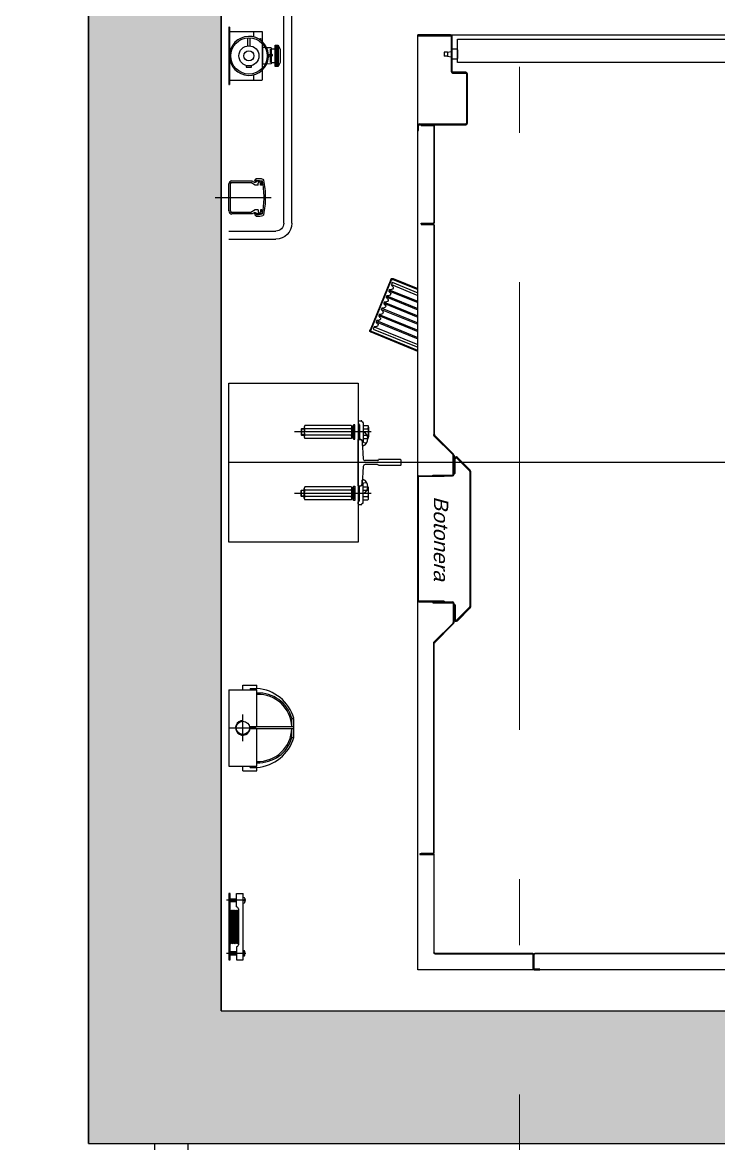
# Model space of a CAD drawing. Header units: metres. Extents: x 219 to 707, y -561 to -17.
# Drawn here: x 357.696 to 358.746, y -82.662 to -80.971 of the extents above; entities that cross this region are included whole.
import ezdxf
from ezdxf.enums import TextEntityAlignment as Align

# ---------------------------------------------------------------- set-up
doc = ezdxf.new("R2010")
doc.units = ezdxf.units.M
doc.linetypes.add('CYPE_RAYAPUNTOPUNTO', pattern=[0.45, 0.225, -0.075, 0, -0.075, 0, -0.075])
for name, color, linetype in [('A-Aberturas', 2, 'Continuous'), ('A-ASCENSORES', 1, 'Continuous'), ('Dr Ejes en bloque', 4, 'Continuous'), ('DR SOLAPE PILARES', 7, 'Continuous')]:
    doc.layers.add(name, color=color, linetype=linetype)
doc.layers.add('COTAS_REPLANTEO', color=7, linetype='CYPE_RAYAPUNTOPUNTO', lineweight=0)
doc.layers.add('MUR_CARAS_HORMIGON', color=1, linetype='Continuous', lineweight=20)
doc.styles.get("Standard").update_dxf_attribs({"font": 'arial.ttf'})

# ---------------------------------------------------------------- blocks, each defined once
blk = doc.blocks.new('ASCENSOR PT')
for p, q in [((0.339, 1.8975), (1.3251, 1.8975)), ((1.1492, 1.8975), (1.141, 1.8975)), ((1.141, 1.8975), (1.141, 1.8966)), ((1.141, 1.8966), (1.1492, 1.8966)), ((1.1501, 1.8945), (1.1492, 1.8945)), ((1.1492, 1.8945), (1.1492, 1.8743)), ((1.1501, 1.8743), (1.1501, 1.8957)), ((1.1501, 1.8743), (1.1501, 1.8945)), ((1.151, 1.8957), (1.151, 1.8743)), ((1.3251, 1.8975), (1.3251, 0.6175)), ((1.5885, 1.8769), (1.5876, 1.8769)), ((1.5885, 1.8825), (1.5885, 1.7825)), ((1.5985, 1.8825), (1.5885, 1.8825)), ((1.5885, 1.8682), (1.5885, 1.8769)), ((1.5985, 1.8625), (1.5985, 1.8825)), ((1.61, 1.8825), (1.608, 1.8825)), ((1.608, 1.8825), (1.608, 1.7825)), ((1.61, 1.7825), (1.61, 1.8825)), ((0.5158, 1.8734), (1.1483, 1.8734)), ((0.5158, 1.8725), (1.1483, 1.8725)), ((1.2989, 1.8734), (1.1519, 1.8734)), ((1.1519, 1.8725), (1.2989, 1.8725)), ((1.3001, 1.8713), (1.3001, 1.7243)), ((1.301, 1.7243), (1.301, 1.8713)), ((1.5841, 1.8725), (1.6132, 1.8725)), ((1.5859, 1.8752), (1.5859, 1.8731)), ((1.5859, 1.8731), (1.5869, 1.8731)), ((1.5869, 1.872), (1.5859, 1.872)), ((1.5859, 1.872), (1.5859, 1.8699)), ((1.5869, 1.8731), (1.5869, 1.872)), ((1.5876, 1.8682), (1.5885, 1.8682)), ((1.608, 1.8747), (1.5985, 1.8747)), ((1.5985, 1.8743), (1.608, 1.8743)), ((1.5985, 1.8708), (1.608, 1.8708)), ((1.5985, 1.8704), (1.608, 1.8704)), ((1.5985, 1.8625), (1.5985, 1.8625)), ((1.5955, 1.8055), (1.5955, 1.8595)), ((1.5955, 1.8563), (1.5955, 1.8088)), ((1.5967, 1.8575), (1.5967, 1.8575)), ((1.598, 1.8563), (1.598, 1.8088)), ((1.598, 1.8088), (1.598, 1.8563)), ((1.5992, 1.8575), (1.5992, 1.8575)), ((1.6005, 1.8563), (1.6005, 1.8088)), ((1.6005, 1.8088), (1.6005, 1.8563)), ((1.6017, 1.8575), (1.6017, 1.8575)), ((1.603, 1.8563), (1.603, 1.8088)), ((1.603, 1.8088), (1.603, 1.8563)), ((1.6042, 1.8575), (1.6042, 1.8575)), ((1.6055, 1.8563), (1.6055, 1.8088)), ((1.6055, 1.8088), (1.6055, 1.8563)), ((1.6067, 1.8575), (1.6067, 1.8575)), ((1.608, 1.8088), (1.608, 1.8563)), ((1.5841, 1.7925), (1.6132, 1.7925)), ((1.5859, 1.7931), (1.5859, 1.7952)), ((1.5869, 1.7931), (1.5859, 1.7931)), ((1.5869, 1.792), (1.5869, 1.7931)), ((1.5876, 1.7969), (1.5885, 1.7969)), ((1.5885, 1.7969), (1.5885, 1.7882)), ((1.5967, 1.8075), (1.5967, 1.8075)), ((1.5985, 1.8025), (1.5985, 1.7825)), ((1.5985, 1.8025), (1.5985, 1.8025)), ((1.5985, 1.7947), (1.608, 1.7947)), ((1.5985, 1.7943), (1.608, 1.7943)), ((1.5992, 1.8075), (1.5992, 1.8075)), ((1.6017, 1.8075), (1.6017, 1.8075)), ((1.6042, 1.8075), (1.6042, 1.8075)), ((1.6067, 1.8075), (1.6067, 1.8075)), ((1.5859, 1.7899), (1.5859, 1.792)), ((1.5859, 1.792), (1.5869, 1.792)), ((1.5885, 1.7882), (1.5876, 1.7882)), ((1.5985, 1.7825), (1.5885, 1.7825)), ((1.5985, 1.7908), (1.608, 1.7908)), ((1.608, 1.7904), (1.5985, 1.7904)), ((1.608, 1.7825), (1.61, 1.7825)), ((1.3001, 1.7207), (1.3001, 1.405)), ((1.301, 1.7207), (1.301, 1.405)), ((1.3221, 1.7234), (1.3019, 1.7234)), ((1.3019, 1.7225), (1.3221, 1.7225)), ((1.3019, 1.7225), (1.3201, 1.7225)), ((1.3201, 1.7216), (1.3019, 1.7216)), ((1.3201, 1.7225), (1.3201, 1.7216)), ((1.3221, 1.7225), (1.3221, 1.7234)), ((1.5675, 1.5971), (1.5675, 1.592)), ((1.5887, 1.5971), (1.5675, 1.5971)), ((1.5775, 1.592), (1.5675, 1.592)), ((1.61, 1.59), (1.5675, 1.59)), ((1.5675, 1.59), (1.5675, 1.5335)), ((1.5775, 1.592), (1.5775, 1.59)), ((1.5887, 1.5971), (1.5887, 1.59)), ((1.61, 1.475), (1.61, 1.59)), ((1.5149, 1.547), (1.5119, 1.547)), ((1.5119, 1.547), (1.5119, 1.5181)), ((1.5149, 1.547), (1.5149, 1.5335)), ((1.5887, 1.5525), (1.5887, 1.5125)), ((1.5775, 1.5335), (1.5119, 1.5335)), ((1.5775, 1.5305), (1.5119, 1.5305)), ((1.5149, 1.5305), (1.5149, 1.5181)), ((1.5675, 1.5305), (1.5675, 1.475)), ((1.6087, 1.5325), (1.5687, 1.5325)), ((1.5775, 1.5335), (1.5775, 1.5305)), ((1.5775, 1.5305), (1.5775, 1.5335)), ((1.5149, 1.5181), (1.5119, 1.5181)), ((1.61, 1.475), (1.5675, 1.475)), ((1.5775, 1.473), (1.5675, 1.473)), ((1.5675, 1.473), (1.5675, 1.468)), ((1.5775, 1.473), (1.5775, 1.475)), ((1.5887, 1.475), (1.5887, 1.468)), ((1.5887, 1.468), (1.5675, 1.468)), ((1.2709, 1.3753), (1.2996, 1.404)), ((1.3005, 1.4031), (1.2718, 1.3744)), ((1.2458, 1.3517), (1.265, 1.3709)), ((1.2661, 1.3698), (1.2469, 1.3506)), ((1.2701, 1.3735), (1.2701, 1.3451)), ((1.2714, 1.3451), (1.2714, 1.3735)), ((1.2686, 1.3475), (1.2686, 1.3687)), ((1.2701, 1.3687), (1.2701, 1.3475)), ((1.245, 1.3496), (1.245, 1.146)), ((1.2465, 1.146), (1.2465, 1.3496)), ((1.2686, 1.3475), (1.2686, 1.3465)), ((1.2701, 1.3465), (1.2686, 1.3465)), ((1.2701, 1.3465), (1.2701, 1.3475)), ((1.3021, 1.3438), (1.2727, 1.3438)), ((1.3233, 1.3425), (1.2727, 1.3425)), ((1.2851, 1.3416), (1.2851, 1.3425)), ((1.2851, 1.3416), (1.3233, 1.3416)), ((1.3021, 1.3425), (1.3021, 1.3438)), ((1.3242, 1.1543), (1.3242, 1.3407)), ((1.3251, 1.3407), (1.3251, 1.1543)), ((1.4151, 1.2525), (1.61, 1.2525)), ((1.4151, 1.0125), (1.4151, 1.2525)), ((1.61, 1.2525), (1.61, 1.0125)), ((1.3991, 1.1863), (1.3991, 1.1713)), ((1.4071, 1.1888), (1.4001, 1.1888)), ((1.4071, 1.1838), (1.4001, 1.1838)), ((1.4071, 1.1928), (1.4071, 1.1641)), ((1.4071, 1.1888), (1.4071, 1.1688)), ((1.4141, 1.1958), (1.4101, 1.1958)), ((1.4131, 1.1898), (1.4131, 1.1686)), ((1.4143, 1.1908), (1.4141, 1.1908)), ((1.4151, 1.1948), (1.4151, 1.1916)), ((1.4199, 1.1678), (1.4199, 1.1898)), ((1.4199, 1.1898), (1.4221, 1.1898)), ((1.4221, 1.1898), (1.4221, 1.1678)), ((1.4221, 1.17), (1.4221, 1.1876)), ((1.4221, 1.1876), (1.4243, 1.1876)), ((1.4243, 1.1876), (1.4243, 1.17)), ((1.4243, 1.1713), (1.4243, 1.1863)), ((1.4253, 1.1888), (1.4952, 1.1888)), ((1.4253, 1.1838), (1.4952, 1.1838)), ((1.4962, 1.1863), (1.4962, 1.1713)), ((1.4962, 1.1838), (1.5001, 1.1838)), ((1.5001, 1.1838), (1.5001, 1.1738)), ((1.5001, 1.1838), (1.501, 1.1829)), ((1.3953, 1.1788), (1.5111, 1.1788)), ((1.4071, 1.1738), (1.4001, 1.1738)), ((1.4071, 1.1688), (1.4001, 1.1688)), ((1.4124, 1.1676), (1.4094, 1.167)), ((1.4151, 1.1675), (1.412, 1.1675)), ((1.4151, 1.1675), (1.4151, 1.0975)), ((1.4221, 1.1678), (1.4199, 1.1678)), ((1.4221, 1.1798), (1.4243, 1.1808)), ((1.4221, 1.1788), (1.4243, 1.1798)), ((1.4243, 1.17), (1.4221, 1.17)), ((1.4253, 1.1738), (1.4952, 1.1738)), ((1.4253, 1.1688), (1.4952, 1.1688)), ((1.4962, 1.1829), (1.501, 1.1829)), ((1.4962, 1.1747), (1.501, 1.1747)), ((1.5001, 1.1738), (1.4962, 1.1738)), ((1.501, 1.1747), (1.5001, 1.1738)), ((1.501, 1.1829), (1.501, 1.1747)), ((1.2701, 1.1215), (1.2701, 1.15)), ((1.2714, 1.15), (1.2714, 1.1215)), ((1.3233, 1.1525), (1.2727, 1.1525)), ((1.3021, 1.1513), (1.2727, 1.1513)), ((1.2851, 1.1534), (1.3233, 1.1534)), ((1.2851, 1.1525), (1.2851, 1.1534)), ((1.3021, 1.1525), (1.3021, 1.1513)), ((1.4063, 1.1631), (1.402, 1.1623)), ((1.4073, 1.1384), (1.409, 1.1647)), ((1.4086, 1.166), (1.4086, 1.1589)), ((1.2458, 1.1439), (1.265, 1.1247)), ((1.2661, 1.1258), (1.2469, 1.145)), ((1.2686, 1.1491), (1.2701, 1.1491)), ((1.2686, 1.1491), (1.2686, 1.1481)), ((1.2686, 1.1481), (1.2686, 1.1269)), ((1.2701, 1.1481), (1.2701, 1.1491)), ((1.2701, 1.1269), (1.2701, 1.1481)), ((1.3501, 1.136), (1.3511, 1.137)), ((1.3501, 1.136), (1.3501, 1.129)), ((1.3511, 1.137), (1.3841, 1.137)), ((1.3841, 1.137), (1.3841, 1.137)), ((1.3856, 1.1355), (1.4043, 1.1355)), ((1.2709, 1.1197), (1.2996, 1.0911)), ((1.3005, 1.092), (1.2718, 1.1206)), ((1.334, 1.1325), (1.423, 1.1325)), ((1.3501, 1.129), (1.3511, 1.128)), ((1.3511, 1.128), (1.3841, 1.128)), ((1.3841, 1.128), (1.3841, 1.128)), ((1.3856, 1.1295), (1.4043, 1.1295)), ((1.409, 1.1004), (1.4073, 1.1267)), ((1.4063, 1.102), (1.402, 1.1028)), ((1.4071, 1.0723), (1.4071, 1.101)), ((1.4086, 1.0991), (1.4086, 1.1062)), ((1.3001, 0.7743), (1.3001, 1.09)), ((1.301, 0.7743), (1.301, 1.09)), ((1.3953, 1.0863), (1.5111, 1.0863)), ((1.3991, 1.0788), (1.3991, 1.0938)), ((1.4071, 1.0963), (1.4001, 1.0963)), ((1.4071, 1.0913), (1.4001, 1.0913)), ((1.4071, 1.0763), (1.4071, 1.0963)), ((1.4124, 1.0975), (1.4094, 1.0981)), ((1.4151, 1.0975), (1.412, 1.0975)), ((1.4131, 1.0753), (1.4131, 1.0965)), ((1.4199, 1.0973), (1.4199, 1.0753)), ((1.4221, 1.0973), (1.4199, 1.0973)), ((1.4221, 1.0753), (1.4221, 1.0973)), ((1.4221, 1.0951), (1.4221, 1.0775)), ((1.4243, 1.0951), (1.4221, 1.0951)), ((1.4221, 1.0863), (1.4243, 1.0853)), ((1.4221, 1.0853), (1.4243, 1.0843)), ((1.4243, 1.0775), (1.4243, 1.0951)), ((1.4243, 1.0938), (1.4243, 1.0788)), ((1.4253, 1.0963), (1.4952, 1.0963)), ((1.4253, 1.0913), (1.4952, 1.0913)), ((1.4962, 1.0788), (1.4962, 1.0938)), ((1.5001, 1.0913), (1.4962, 1.0913)), ((1.4962, 1.0904), (1.501, 1.0904)), ((1.4962, 1.0822), (1.501, 1.0822)), ((1.5001, 1.0813), (1.5001, 1.0913)), ((1.501, 1.0904), (1.5001, 1.0913)), ((1.5001, 1.0813), (1.501, 1.0822)), ((1.501, 1.0822), (1.501, 1.0904)), ((1.4071, 1.0813), (1.4001, 1.0813)), ((1.4071, 1.0763), (1.4001, 1.0763)), ((1.4141, 1.0693), (1.4101, 1.0693)), ((1.4143, 1.0743), (1.4141, 1.0743)), ((1.4151, 1.0703), (1.4151, 1.0735)), ((1.4199, 1.0753), (1.4221, 1.0753)), ((1.4221, 1.0775), (1.4243, 1.0775)), ((1.4253, 1.0813), (1.4952, 1.0813)), ((1.4253, 1.0763), (1.4952, 1.0763)), ((1.4962, 1.0813), (1.5001, 1.0813)), ((1.61, 1.0125), (1.4151, 1.0125)), ((1.3923, 0.9311), (1.3251, 0.9586)), ((1.3909, 0.9277), (1.3251, 0.9546)), ((1.3878, 0.92), (1.3251, 0.9457)), ((1.3871, 0.9183), (1.3251, 0.9437)), ((1.3839, 0.9107), (1.3251, 0.9348)), ((1.3832, 0.909), (1.3251, 0.9328)), ((1.3909, 0.9277), (1.3923, 0.9311)), ((1.3801, 0.9014), (1.3251, 0.9239)), ((1.3794, 0.8997), (1.3251, 0.9219)), ((1.3817, 0.9135), (1.3839, 0.9107)), ((1.3835, 0.918), (1.3871, 0.9183)), ((1.3855, 0.9228), (1.3878, 0.92)), ((1.3871, 0.9183), (1.3878, 0.92)), ((1.3873, 0.9273), (1.3909, 0.9277)), ((1.3763, 0.892), (1.3251, 0.913)), ((1.3756, 0.8903), (1.3251, 0.911)), ((1.3725, 0.8827), (1.3251, 0.9021)), ((1.3718, 0.881), (1.3251, 0.9001)), ((1.3759, 0.8993), (1.3794, 0.8997)), ((1.3778, 0.9041), (1.3801, 0.9014)), ((1.3794, 0.8997), (1.3801, 0.9014)), ((1.3797, 0.9086), (1.3832, 0.909)), ((1.3832, 0.909), (1.3839, 0.9107)), ((1.3686, 0.8734), (1.3251, 0.8912)), ((1.3679, 0.8717), (1.3251, 0.8892)), ((1.3648, 0.864), (1.3251, 0.8803)), ((1.3682, 0.8806), (1.3718, 0.881)), ((1.3702, 0.8855), (1.3725, 0.8827)), ((1.3718, 0.881), (1.3725, 0.8827)), ((1.372, 0.8899), (1.3756, 0.8903)), ((1.374, 0.8948), (1.3763, 0.892)), ((1.3756, 0.8903), (1.3763, 0.892)), ((1.3634, 0.8606), (1.3251, 0.8763)), ((1.3625, 0.8668), (1.3648, 0.864)), ((1.3634, 0.8606), (1.3648, 0.864)), ((1.3644, 0.8713), (1.3679, 0.8717)), ((1.3664, 0.8761), (1.3686, 0.8734)), ((1.3679, 0.8717), (1.3686, 0.8734)), ((1.61, 0.7954), (1.539, 0.7954)), ((1.61, 0.7834), (1.539, 0.7834)), ((1.3001, 0.6248), (1.3001, 0.7707)), ((1.301, 0.6248), (1.301, 0.7707)), ((1.3201, 0.7734), (1.3019, 0.7734)), ((1.3019, 0.7725), (1.3201, 0.7725)), ((1.3019, 0.7725), (1.3201, 0.7725)), ((1.3201, 0.7716), (1.3019, 0.7716)), ((1.3201, 0.7725), (1.3201, 0.7734)), ((1.3201, 0.7725), (1.3201, 0.7716)), ((1.515, 0.7714), (1.515, 0.4194)), ((1.527, 0.7714), (1.527, 0.4194)), ((1.5677, 0.7586), (1.5598, 0.7575)), ((1.56, 0.7575), (1.5669, 0.7575)), ((1.56, 0.7511), (1.56, 0.7575)), ((1.56, 0.7511), (1.5622, 0.7511)), ((1.5622, 0.7511), (1.5622, 0.7541)), ((1.5657, 0.7511), (1.5657, 0.7541)), ((1.5657, 0.7511), (1.5701, 0.7511)), ((1.5706, 0.7554), (1.5677, 0.7586)), ((1.5701, 0.7511), (1.5769, 0.7552)), ((1.5744, 0.7575), (1.6052, 0.7575)), ((1.5769, 0.7552), (1.6052, 0.7552)), ((1.6076, 0.7528), (1.6076, 0.7123)), ((1.61, 0.7528), (1.61, 0.7123)), ((1.6303, 0.7325), (1.5459, 0.7325)), ((1.56, 0.714), (1.56, 0.7075)), ((1.56, 0.714), (1.5622, 0.714)), ((1.5622, 0.714), (1.5622, 0.711)), ((1.5657, 0.714), (1.5657, 0.711)), ((1.5657, 0.714), (1.5701, 0.714)), ((1.5701, 0.714), (1.5769, 0.7099)), ((1.5677, 0.7065), (1.5598, 0.7076)), ((1.5669, 0.7075), (1.56, 0.7075)), ((1.5706, 0.7096), (1.5677, 0.7065)), ((1.6052, 0.7075), (1.5744, 0.7075)), ((1.6052, 0.7099), (1.5769, 0.7099)), ((1.3251, 0.6317), (1.3239, 0.6317)), ((1.3239, 0.6317), (1.3239, 0.6243)), ((1.3251, 0.6243), (1.3251, 0.6317)), ((1.2501, 0.6205), (1.2501, 0.5464)), ((1.2514, 0.5464), (1.2514, 0.6205)), ((1.3226, 0.623), (1.2527, 0.623)), ((1.3226, 0.6217), (1.2527, 0.6217)), ((1.2551, 0.6217), (1.2551, 0.623)), ((1.3201, 0.6239), (1.3019, 0.6239)), ((1.3019, 0.623), (1.3201, 0.623)), ((1.3201, 0.623), (1.3201, 0.6239)), ((1.3251, 0.6175), (1.3251, 0.6175)), ((1.3251, 0.6175), (1.3251, 0.4875)), ((1.6091, 0.476), (1.6091, 0.5621)), ((1.61, 0.5621), (1.6091, 0.5621)), ((1.61, 0.476), (1.61, 0.5621)), ((1.2719, 0.5451), (1.2527, 0.5451)), ((1.2527, 0.5439), (1.2719, 0.5439)), ((1.2731, 0.5426), (1.2731, 0.4901)), ((1.2744, 0.4901), (1.2744, 0.5426)), ((1.559, 0.5546), (1.559, 0.5401)), ((1.6082, 0.5555), (1.5599, 0.5555)), ((1.5724, 0.5555), (1.5724, 0.5477)), ((0.799, 0.529), (1.2651, 0.529)), ((1.2651, 0.529), (1.2651, 0.494)), ((1.5326, 0.5291), (1.5348, 0.534)), ((1.5326, 0.5091), (1.5326, 0.5291)), ((1.5348, 0.534), (1.5353, 0.534)), ((1.5353, 0.5031), (1.5353, 0.535)), ((1.5353, 0.535), (1.5398, 0.535)), ((1.5398, 0.534), (1.5353, 0.534)), ((1.5398, 0.5331), (1.5353, 0.5331)), ((1.5398, 0.5322), (1.5353, 0.5322)), ((1.5398, 0.5313), (1.5353, 0.5313)), ((1.5398, 0.5304), (1.5353, 0.5304)), ((1.5398, 0.5296), (1.5353, 0.5296)), ((1.5398, 0.5287), (1.5353, 0.5287)), ((1.5398, 0.5277), (1.5353, 0.5277)), ((1.5398, 0.5268), (1.5353, 0.5268)), ((1.5398, 0.5259), (1.5353, 0.5259)), ((1.5398, 0.525), (1.5353, 0.525)), ((1.5398, 0.535), (1.5398, 0.5031)), ((1.5398, 0.5291), (1.5398, 0.5091)), ((1.5462, 0.5291), (1.5398, 0.5291)), ((1.5462, 0.5309), (1.5528, 0.5314)), ((1.5462, 0.519), (1.5462, 0.5309)), ((1.5474, 0.519), (1.5474, 0.5291)), ((1.5552, 0.5316), (1.559, 0.5318)), ((1.559, 0.5372), (1.559, 0.501)), ((1.559, 0.5063), (1.559, 0.5318)), ((1.5839, 0.5362), (1.5759, 0.5362)), ((1.5759, 0.5362), (1.5759, 0.5338)), ((1.5839, 0.5337), (1.5839, 0.5362)), ((1.2651, 0.5165), (1.2651, 0.523)), ((1.2651, 0.51), (1.2651, 0.5165)), ((1.2661, 0.524), (1.2731, 0.524)), ((1.2661, 0.509), (1.2731, 0.509)), ((1.2801, 0.5195), (1.2744, 0.5207)), ((1.2801, 0.5135), (1.2744, 0.5123)), ((1.2801, 0.5195), (1.2851, 0.5195)), ((1.2801, 0.5165), (1.2801, 0.5195)), ((1.2801, 0.5135), (1.2801, 0.5165)), ((1.2801, 0.5135), (1.2851, 0.5135)), ((1.2851, 0.5165), (1.2851, 0.5195)), ((1.2851, 0.5135), (1.2851, 0.5165)), ((1.5326, 0.5091), (1.5347, 0.5043)), ((1.5398, 0.5241), (1.5353, 0.5241)), ((1.5398, 0.5232), (1.5353, 0.5232)), ((1.5398, 0.5223), (1.5353, 0.5223)), ((1.5398, 0.5214), (1.5353, 0.5214)), ((1.5398, 0.5205), (1.5353, 0.5205)), ((1.5398, 0.5195), (1.5353, 0.5195)), ((1.5398, 0.5186), (1.5353, 0.5186)), ((1.5398, 0.5177), (1.5353, 0.5177)), ((1.5398, 0.5168), (1.5353, 0.5168)), ((1.5398, 0.5159), (1.5353, 0.5159)), ((1.5398, 0.515), (1.5353, 0.515)), ((1.5398, 0.5141), (1.5353, 0.5141)), ((1.5398, 0.5132), (1.5353, 0.5132)), ((1.5398, 0.5123), (1.5353, 0.5123)), ((1.5398, 0.5113), (1.5353, 0.5113)), ((1.5398, 0.5104), (1.5353, 0.5104)), ((1.5398, 0.5095), (1.5353, 0.5095)), ((1.5398, 0.5086), (1.5353, 0.5086)), ((1.5398, 0.5077), (1.5353, 0.5077)), ((1.5398, 0.5091), (1.5462, 0.5091)), ((1.545, 0.519), (1.5482, 0.519)), ((1.545, 0.517), (1.5483, 0.517)), ((1.5462, 0.5072), (1.5462, 0.517)), ((1.5462, 0.5072), (1.5528, 0.5068)), ((1.5474, 0.5091), (1.5474, 0.517)), ((1.2651, 0.494), (0.799, 0.494)), ((1.5347, 0.5043), (1.5353, 0.5043)), ((1.5398, 0.5068), (1.5353, 0.5068)), ((1.5398, 0.5059), (1.5353, 0.5059)), ((1.5398, 0.505), (1.5353, 0.505)), ((1.5398, 0.5041), (1.5353, 0.5041)), ((1.5398, 0.5031), (1.5353, 0.5031)), ((1.5552, 0.5066), (1.559, 0.5063)), ((1.559, 0.498), (1.559, 0.4836)), ((1.5724, 0.4905), (1.5724, 0.4826)), ((1.5779, 0.504), (1.5779, 0.4917)), ((1.5814, 0.504), (1.5814, 0.4917)), ((1.3251, 0.4875), (0.0843, 0.4875)), ((1.3251, 0.4875), (0.094, 0.4875)), ((1.3251, 0.4888), (1.2757, 0.4888)), ((1.2757, 0.4875), (1.3251, 0.4875)), ((1.3251, 0.4875), (1.3251, 0.4888)), ((1.5599, 0.4826), (1.6082, 0.4826)), ((1.6091, 0.476), (1.61, 0.476))]:
    blk.add_line(p, q)
at = {"ltscale": 10}
for p, q in [((1.3251, 0.9649), (1.3955, 0.936)), ((1.3251, 0.9634), (1.395, 0.9348)), ((1.3957, 0.933), (1.3645, 0.8569)), ((1.3658, 0.8563), (1.397, 0.9325)), ((1.3627, 0.8561), (1.3251, 0.8715)), ((1.3622, 0.8548), (1.3251, 0.87))]:
    blk.add_line(p, q, dxfattribs=at)
for centre, major_axis, start_param, end_param in [((1.1492, 1.8957), (-0.00127, 0.00127), 3.926991, 5.497787), ((1.1492, 1.8957), (-0.000636, 0.000636), 3.926991, 5.497787), ((1.5876, 1.8752), (0.00124, 0.00124), 0.785398, 2.356194), ((1.1483, 1.8743), (-0.000636, 0.000636), 2.356194, 3.926991), ((1.1483, 1.8743), (0.00127, 0.00127), 3.926991, 5.497787), ((1.1519, 1.8743), (0.00127, 0.00127), 2.356194, 3.926991), ((1.1519, 1.8743), (-0.000636, 0.000636), 0.785398, 2.356194), ((1.2989, 1.8713), (-0.00153, 0.00153), 3.926991, 5.497787), ((1.2989, 1.8713), (0.000898, 0.000898), 5.497787, 7.068583), ((1.5876, 1.8699), (-0.00124, 0.00124), 0.785398, 2.356194), ((1.5985, 1.8595), (0.00212, 0.00212), 0.785398, 2.356194), ((1.5967, 1.8563), (0.000884, 0.000884), 0.785398, 2.356194), ((1.5967, 1.8563), (0.000884, 0.000884), 5.497787, 7.068583), ((1.5992, 1.8563), (0.000884, 0.000884), 0.785398, 2.356194), ((1.5992, 1.8563), (0.000884, 0.000884), 5.497787, 7.068583), ((1.6017, 1.8563), (0.000884, 0.000884), 0.785398, 2.356194), ((1.6017, 1.8563), (0.000884, 0.000884), 5.497787, 7.068583), ((1.6042, 1.8563), (0.000884, 0.000884), 0.785398, 2.356194), ((1.6042, 1.8563), (0.000884, 0.000884), 5.497787, 7.068583), ((1.6067, 1.8563), (0.000884, 0.000884), 0.785398, 2.356194), ((1.6067, 1.8563), (0.000884, 0.000884), 5.497787, 7.068583), ((1.5876, 1.7952), (0.00124, 0.00124), 0.785398, 2.356194), ((1.5967, 1.8088), (0.000884, 0.000884), 2.356194, 3.926991), ((1.5985, 1.8055), (-0.00212, 0.00212), 0.785398, 2.356194), ((1.5967, 1.8088), (-0.000884, 0.000884), 2.356194, 3.926991), ((1.5992, 1.8088), (0.000884, 0.000884), 2.356194, 3.926991), ((1.5992, 1.8088), (-0.000884, 0.000884), 2.356194, 3.926991), ((1.6017, 1.8088), (0.000884, 0.000884), 2.356194, 3.926991), ((1.6017, 1.8088), (-0.000884, 0.000884), 2.356194, 3.926991), ((1.6042, 1.8088), (0.000884, 0.000884), 2.356194, 3.926991), ((1.6042, 1.8088), (-0.000884, 0.000884), 2.356194, 3.926991), ((1.6067, 1.8088), (0.000884, 0.000884), 2.356194, 3.926991), ((1.6067, 1.8088), (-0.000884, 0.000884), 2.356194, 3.926991), ((1.5876, 1.7899), (-0.00124, 0.00124), 0.785398, 2.356194), ((1.3019, 1.7243), (0.00127, 0.00127), 2.356194, 3.926991), ((1.3019, 1.7207), (0.00127, 0.00127), 0.785398, 2.356194), ((1.3019, 1.7243), (0.000636, 0.000636), 2.356194, 3.926991), ((1.3019, 1.7207), (-0.000636, 0.000636), -0.785398, 0.785398), ((1.572, 1.5296), (0.0443, 0.0443), 0.857543, 2.073419), ((1.5654, 1.5325), (-0.0372, 0.0372), -0.825139, 0.50587), ((1.5656, 1.5325), (-0.0358, 0.0358), -0.823417, 0.765654), ((1.5887, 1.5325), (-0.00778, 0.00778), 2.356194, 7.068583), ((1.5887, 1.5325), (-0.00707, 0.00707), 3.926991, 10.210176), ((1.5656, 1.5325), (0.0358, 0.0358), 2.39569, 3.965009), ((1.572, 1.5355), (0.0443, 0.0443), 2.63897, 3.854846), ((1.5654, 1.5325), (0.0372, 0.0372), 2.635723, 3.966732), ((1.2987, 1.4049), (0.000898, 0.000898), 4.712389, 5.497787), ((1.2987, 1.4049), (0.0018, 0.0018), 4.712389, 5.497787), ((1.2671, 1.3687), (-0.00212, 0.00212), 3.926991, 6.283185), ((1.2671, 1.3687), (-0.00106, 0.00106), 3.926991, 6.283185), ((1.2727, 1.3735), (-0.0018, 0.0018), 0, 0.785398), ((1.2727, 1.3735), (0.000898, 0.000898), 1.570796, 2.356194), ((1.248, 1.3496), (-0.00212, 0.00212), 0, 0.785398), ((1.248, 1.3496), (-0.00106, 0.00106), 0, 0.785398), ((1.2727, 1.3451), (-0.0018, 0.0018), 0.785398, 2.356194), ((1.2727, 1.3451), (0.000898, 0.000898), 2.356194, 3.926991), ((1.3233, 1.3407), (-0.00127, 0.00127), 3.926991, 5.497787), ((1.3233, 1.3407), (0.000636, 0.000636), 5.497787, 7.068583), ((1.4028, 1.1863), (0.00256, 0.00256), 1.595182, 3.117207), ((1.4121, 1.1788), (0.00919, 0.00919), 1.961403, 2.750986), ((1.4081, 1.1928), (0.000707, 0.000707), 0.785398, 2.356194), ((1.4081, 1.1948), (0.000707, 0.000707), 3.926991, 5.497787), ((1.4101, 1.1948), (0.000707, 0.000707), 0.785398, 2.356194), ((1.4141, 1.1898), (-0.000707, 0.000707), -0.785398, 0.785398), ((1.4141, 1.1948), (-0.000707, 0.000707), 3.926991, 5.497787), ((1.4143, 1.1916), (0.000566, 0.000566), 3.926991, 5.497787), ((1.4279, 1.1863), (-0.00256, 0.00256), 0.024385, 1.546411), ((1.4373, 1.1788), (0.00919, 0.00919), 1.961403, 2.750986), ((1.4925, 1.1863), (0.00256, 0.00256), 4.736774, 6.2588), ((1.4832, 1.1788), (-0.00919, 0.00919), 3.5322, 4.321782), ((1.4028, 1.1713), (0.00256, 0.00256), 1.595182, 3.117207), ((1.4115, 1.1685), (0.00803, 0.00803), 2.330906, 3.573044), ((1.4115, 1.1685), (0.00803, 0.00803), 1.251961, 2.330906), ((1.4061, 1.1796), (0.000707, 0.000707), 4.148285, 5.497787), ((1.4096, 1.166), (0.000707, 0.000707), 1.004067, 2.356194), ((1.412, 1.1645), (0.00212, 0.00212), 0.785398, 2.293776), ((1.4121, 1.1686), (-0.000707, 0.000707), 2.574863, 3.926991), ((1.4279, 1.1713), (-0.00256, 0.00256), 0.024385, 1.546411), ((1.4925, 1.1713), (0.00256, 0.00256), 4.736774, 6.2588), ((1.2727, 1.15), (-0.0018, 0.0018), -0.785398, 0.785398), ((1.2727, 1.15), (0.000898, 0.000898), 0.785398, 2.356194), ((1.3233, 1.1543), (0.00127, 0.00127), 3.926991, 5.497787), ((1.3233, 1.1543), (-0.000636, 0.000636), 2.356194, 3.926991), ((1.4061, 1.1641), (0.000707, 0.000707), 4.10979, 5.497787), ((1.4076, 1.1589), (0.000707, 0.000707), 3.818313, 5.497787), ((1.248, 1.146), (0.00212, 0.00212), 2.356194, 3.141593), ((1.248, 1.146), (0.00106, 0.00106), 2.356194, 3.141593), ((1.3856, 1.137), (-0.00106, 0.00106), 0.785398, 2.356194), ((1.4043, 1.1385), (-0.00212, 0.00212), 2.356194, 3.864572), ((1.2671, 1.1269), (0.00212, 0.00212), 3.141593, 5.497787), ((1.2671, 1.1269), (0.00106, 0.00106), 3.141593, 5.497787), ((1.2727, 1.1215), (-0.0018, 0.0018), 0.785398, 1.570796), ((1.2727, 1.1215), (-0.000898, 0.000898), 0.785398, 1.570796), ((1.3856, 1.128), (0.00106, 0.00106), 0.785398, 2.356194), ((1.4043, 1.1265), (0.00212, 0.00212), 5.560206, 7.068583), ((1.4115, 1.0966), (-0.00803, 0.00803), -0.431452, 0.810687), ((1.4061, 1.101), (-0.000707, 0.000707), 3.926991, 5.314988), ((1.4076, 1.1062), (-0.000707, 0.000707), 3.926991, 5.606465), ((1.4096, 1.0991), (-0.000707, 0.000707), 0.785398, 2.137526), ((1.412, 1.1005), (-0.00212, 0.00212), 0.847817, 2.356194), ((1.2987, 1.0902), (0.000898, 0.000898), 5.497787, 6.283185), ((1.2987, 1.0902), (-0.0018, 0.0018), 3.926991, 4.712389), ((1.4028, 1.0938), (-0.00256, 0.00256), 0.024385, 1.546411), ((1.4121, 1.0863), (-0.00919, 0.00919), 0.390607, 1.180189), ((1.4115, 1.0966), (-0.00803, 0.00803), 0.810687, 1.889631), ((1.4061, 1.0855), (-0.000707, 0.000707), 3.926991, 5.276493), ((1.4121, 1.0965), (0.000707, 0.000707), 5.497787, 6.849915), ((1.4279, 1.0938), (-0.00256, 0.00256), 0.024385, 1.546411), ((1.4373, 1.0863), (-0.00919, 0.00919), 0.390607, 1.180189), ((1.4925, 1.0938), (-0.00256, 0.00256), 3.165978, 4.688004), ((1.4832, 1.0863), (0.00919, 0.00919), 5.102996, 5.892578), ((1.4028, 1.0788), (-0.00256, 0.00256), 0.024385, 1.546411), ((1.4081, 1.0723), (0.000707, 0.000707), 2.356194, 3.926991), ((1.4081, 1.0703), (-0.000707, 0.000707), 3.926991, 5.497787), ((1.4101, 1.0703), (-0.000707, 0.000707), 0.785398, 2.356194), ((1.4141, 1.0753), (-0.000707, 0.000707), 0.785398, 2.356194), ((1.4141, 1.0703), (-0.000707, 0.000707), 2.356194, 3.926991), ((1.4143, 1.0735), (-0.000566, 0.000566), 3.926991, 5.497787), ((1.4279, 1.0788), (0.00256, 0.00256), 1.595182, 3.117207), ((1.4925, 1.0788), (-0.00256, 0.00256), 3.165978, 4.688004), ((1.3019, 0.7743), (-0.00127, 0.00127), 0.785398, 2.356194), ((1.3019, 0.7743), (0.000636, 0.000636), 2.356194, 3.926991), ((1.5652, 0.7375), (-0.0165, 0.0165), -0.926762, -0.489236), ((1.681, 0.7325), (-0.0895, 0.0895), 0.577389, 0.785398), ((1.681, 0.7325), (0.0878, 0.0878), 2.157493, 2.356194), ((1.5588, 0.7583), (-0.00116, 0.00116), -0.489236, 0.577389), ((1.5599, 0.7569), (0.00042, 0.00042), 0.921916, 2.157493), ((1.5639, 0.7541), (0.00125, 0.00125), 5.497787, 8.63938), ((1.5706, 0.7599), (-0.00312, 0.00312), 1.337769, 3.37462), ((1.5676, 0.7572), (-0.00252, 0.00252), 3.397045, 5.244258), ((1.6052, 0.7528), (0.00339, 0.00339), 5.497787, 7.068583), ((1.6052, 0.7528), (0.00169, 0.00169), 5.497787, 7.068583), ((1.681, 0.7325), (0.0895, 0.0895), 2.356194, 2.564203), ((1.681, 0.7325), (-0.0878, 0.0878), 0.785398, 0.9841), ((1.5639, 0.711), (-0.00125, 0.00125), 0.785398, 3.926991), ((1.6052, 0.7123), (-0.00339, 0.00339), 2.356194, 3.926991), ((1.6052, 0.7123), (0.00169, 0.00169), 3.926991, 5.497787), ((1.5588, 0.7068), (0.00116, 0.00116), 2.564203, 3.630829), ((1.5652, 0.7276), (0.0165, 0.0165), 3.630829, 4.068355), ((1.5599, 0.7082), (-0.00042, 0.00042), 0.9841, 2.219677), ((1.5706, 0.7052), (0.00312, 0.00312), 6.050158, 8.087009), ((1.5676, 0.7078), (0.00252, 0.00252), 4.18052, 6.027733), ((1.2527, 0.6205), (-0.0018, 0.0018), -0.785398, 0.785398), ((1.2527, 0.6205), (-0.000898, 0.000898), -0.785398, 0.785398), ((1.3226, 0.6243), (-0.0018, 0.0018), 2.356194, 3.926991), ((1.3226, 0.6243), (-0.000898, 0.000898), 2.356194, 3.926991), ((1.2527, 0.5464), (0.0018, 0.0018), 2.356194, 3.926991), ((1.2527, 0.5464), (0.000898, 0.000898), 2.356194, 3.926991), ((1.2719, 0.5426), (0.0018, 0.0018), 5.497787, 7.068583), ((1.2719, 0.5426), (0.000898, 0.000898), 5.497787, 7.068583), ((1.5796, 0.5191), (0.0208, 0.0208), 2.410211, 8.577296), ((1.5796, 0.5191), (0.0194, 0.0194), 5.497787, 11.780972), ((1.5599, 0.5546), (-0.000644, 0.000644), -0.785398, 0.785398), ((1.6082, 0.5546), (-0.000644, 0.000644), 3.926991, 5.497787), ((1.5796, 0.5191), (-0.0107, 0.0107), 3.926991, 10.210176), ((1.5796, 0.5191), (0.00537, 0.00537), 5.497787, 11.780972), ((1.2661, 0.523), (-0.000707, 0.000707), -0.785398, 0.785398), ((1.2661, 0.51), (0.000707, 0.000707), 2.356194, 3.926991), ((1.545, 0.518), (0.000722, 0.000722), 0.785398, 3.926991), ((1.5482, 0.521), (0.00141, 0.00141), 3.926991, 5.435703), ((1.5483, 0.521), (-0.00281, 0.00281), 2.356194, 3.866712), ((1.5624, 0.4939), (-0.000721, 0.000721), 3.926991, 10.210176), ((1.2757, 0.4901), (0.0018, 0.0018), 2.356194, 3.926991), ((1.2757, 0.4901), (-0.000898, 0.000898), 0.785398, 2.356194), ((1.5599, 0.4836), (0.000644, 0.000644), 2.356194, 3.926991), ((1.6082, 0.4836), (-0.000644, 0.000644), 2.356194, 3.926991)]:
    blk.add_ellipse(centre, major_axis=major_axis, ratio=1, start_param=start_param, end_param=end_param)
at = {"ltscale": 10, "extrusion": (0, 0, -1)}
for centre, major_axis, start_param, end_param in [((1.3945, 0.9335), (-0.000973, 0.000973), 1.174254, 2.74505), ((1.3945, 0.9335), (0.00195, 0.00195), -0.396543, 1.174254), ((1.3633, 0.8574), (-0.00195, 0.00195), 2.74505, 4.315846), ((1.3633, 0.8574), (0.000973, 0.000973), 1.174254, 2.74505)]:
    blk.add_ellipse(centre, major_axis=major_axis, ratio=1, start_param=start_param, end_param=end_param, dxfattribs=at)
at = {"extrusion": (0, 0, -1)}
for centre, major_axis, start_param, end_param in [((1.3838, 0.9152), (0.00195, 0.00195), 3.242568, 5.389135), ((1.3876, 0.9246), (0.00195, 0.00195), 3.242568, 5.389135), ((1.3761, 0.8965), (0.00195, 0.00195), 3.242568, 5.389135), ((1.38, 0.9059), (0.00195, 0.00195), 3.242568, 5.389135), ((1.3685, 0.8779), (-0.00195, 0.00195), 4.813364, 6.959931), ((1.3723, 0.8872), (-0.00195, 0.00195), 4.813364, 6.959931), ((1.3647, 0.8685), (-0.00195, 0.00195), 4.813364, 6.959931), ((1.539, 0.7714), (-0.017, 0.017), 5.497787, 7.068583), ((1.539, 0.7714), (0.00849, 0.00849), 3.926991, 5.497787), ((1.3019, 0.7707), (-0.00127, 0.00127), 5.497787, 7.068583), ((1.3019, 0.7707), (0.000636, 0.000636), 3.926991, 5.497787), ((1.3019, 0.6248), (0.00127, 0.00127), 2.356194, 3.926991), ((1.3019, 0.6248), (-0.000636, 0.000636), 3.926991, 5.497787)]:
    blk.add_ellipse(centre, major_axis=major_axis, ratio=1, start_param=start_param, end_param=end_param, dxfattribs=at)
at = {"layer": 'Defpoints'}
blk.add_line((0, 1.1325), (1.61, 1.1325), dxfattribs=at)
at = {"oblique": 15, "width": 1.035276}
blk.add_text('Botonera', height=0.02173, rotation=90, dxfattribs=at).set_placement((1.29, 1.247), align=Align.MIDDLE)
blk = doc.blocks.new('A$Ce6b0c617')
h = blk.add_hatch(color=252)
h.dxf.hatch_style = 1
h.paths.add_polyline_path([(1.3501, -10.2361), (1.3501, -10.236), (0.9615, -10.236), (0.9615, -10.4359), (1.1501, -10.4359), (1.1501, -11.0076), (1.1618, -11.0076), (1.1618, -11.8822), (1.1501, -11.8822), (1.1501, -12.0358), (0, -12.0358), (0, -12.2357), (1.3501, -12.2358)])
h.paths.add_polyline_path([(-0.2496, -10.2838), (-0.2498, -10.2357), (-0.6496, -10.2356), (-0.6498, -12.2356), (0, -12.2357), (0, -12.0358), (-0.4498, -12.0358), (-0.4496, -10.4356), (-0.2496, -10.4357)])
at = {"color": 5}
for p, q in [((-0.6498, -12.2358), (-0.6496, -10.2356)), ((-0.4498, -12.0358), (-0.4496, -10.4356)), ((-0.4498, -12.0358), (1.1501, -12.0358)), ((-0.6498, -12.2358), (1.3501, -12.2358)), ((-0.6498, -12.2358), (1.3501, -12.2358))]:
    blk.add_line(p, q, dxfattribs=at)
at = {"layer": 'MUR_CARAS_HORMIGON', "color": 5}
for p, q in [((-0.6498, -12.2358), (-0.6496, -10.2356)), ((-0.4498, -12.0358), (-0.4496, -10.4356)), ((-0.4498, -12.0358), (1.1501, -12.0358))]:
    blk.add_line(p, q, dxfattribs=at)
blk = doc.blocks.new('DSADADASDAS')
at = {"layer": 'COTAS_REPLANTEO', "ltscale": 3}
blk.add_line((132.7277, 125.9327, -0.525), (132.7277, 146.4778, -0.525), dxfattribs=at)
at = {"layer": 'DR SOLAPE PILARES', "elevation": -0.525}
for points in [[(132.0779, 131.5089), (134.0779, 131.5088), (134.0778, 133.5086), (132.0781, 133.5089)], [(133.8778, 133.3086), (132.2781, 133.3086), (132.2781, 131.7089), (133.8778, 131.7088)]]:
    blk.add_lwpolyline(points, close=True, dxfattribs=at)

msp = doc.modelspace()

# ---------------------------------------------------------------- linework, layer by layer
at = {"layer": 'A-Aberturas'}
for points in [[(357.6961, -83.7243), (357.8958, -83.7243), (357.8958, -82.6618)], [(357.9458, -82.6618), (357.9458, -83.7743), (357.6961, -83.7743)]]:
    msp.add_lwpolyline(points, dxfattribs=at)

# ---------------------------------------------------------------- block references
msp.add_blockref('A$Ce6b0c617', (358.4456, -70.426))
at = {"layer": 'A-ASCENSORES', "rotation": 180}
msp.add_blockref('ASCENSOR PT', (359.6173, -80.5024), dxfattribs=at)
at = {"layer": 'Dr Ejes en bloque'}
msp.add_blockref('DSADADASDAS', (225.7179, -214.1705, 0.525), dxfattribs=at)

doc.saveas('drawing.dxf')
